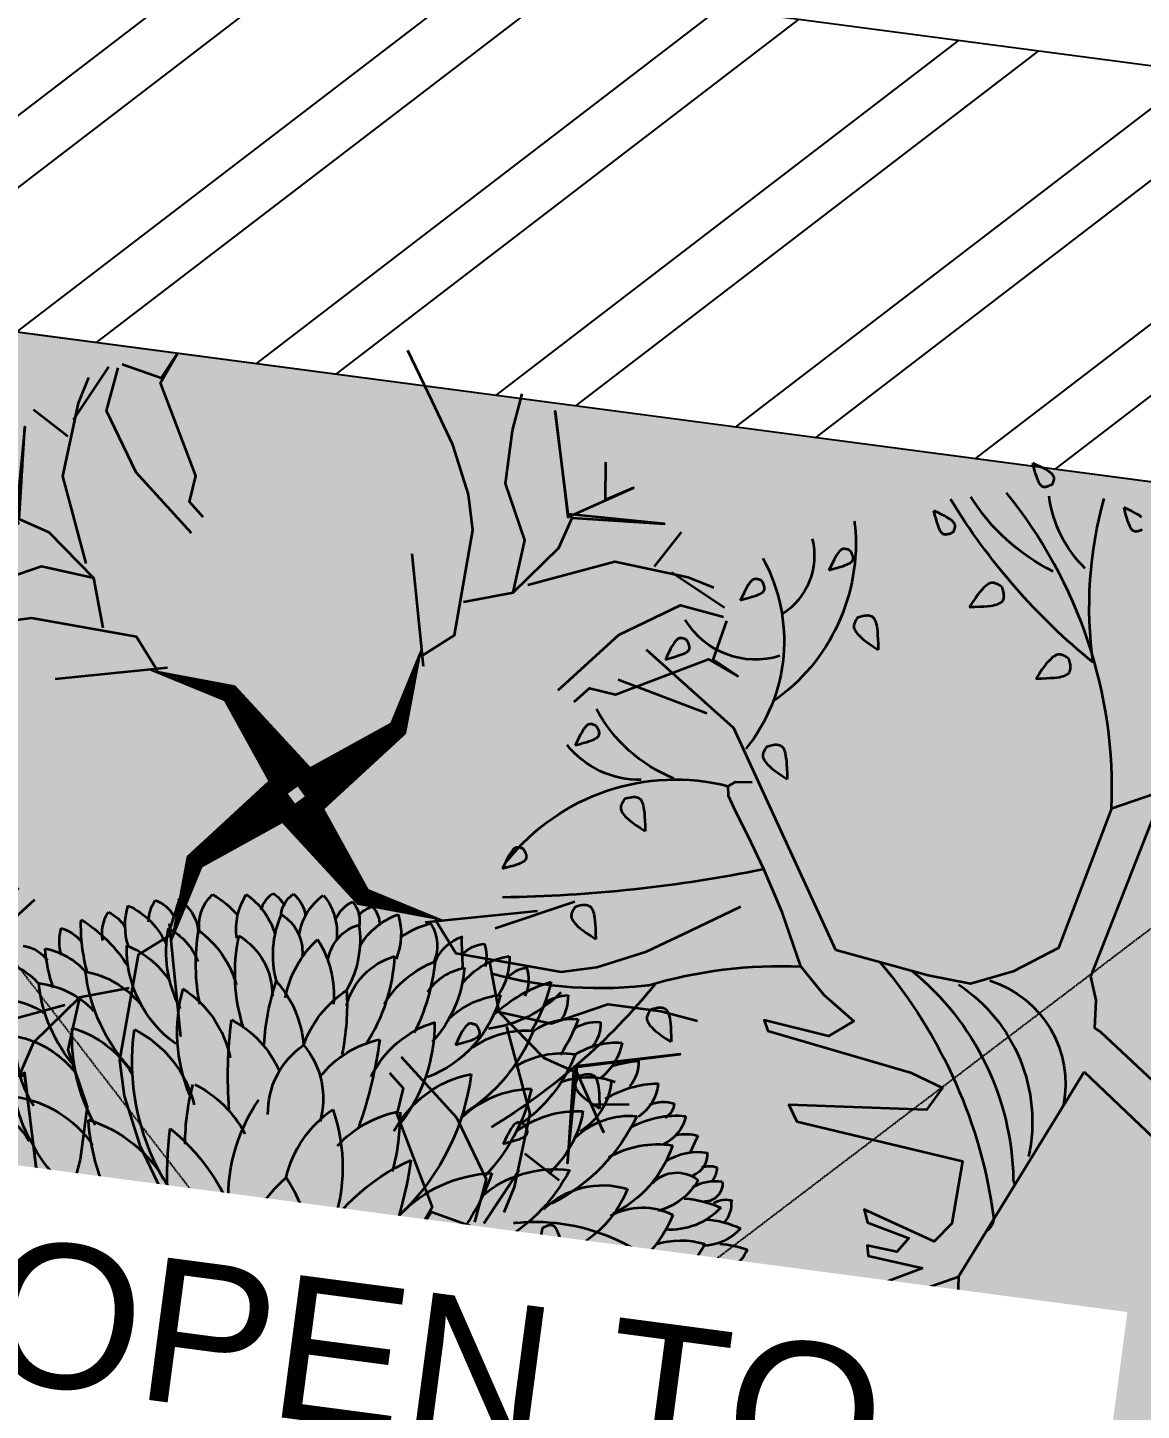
# Model space of a CAD drawing. Header units: millimetres. Extents: x -179928 to 528275, y -469666 to 511935.
# Drawn here: x 106022 to 106643, y 102625 to 103395 of the extents above; entities that cross this region are included whole.
import ezdxf

# ---------------------------------------------------------------- set-up
doc = ezdxf.new("R2010")
doc.units = ezdxf.units.MM
doc.linetypes.add('DASHED', pattern=[0.75, 0.5, -0.25])
for name, color, linetype in [('ad-Elevation 10', 8, 'Continuous'), ('ad-Furniture', 8, 'Continuous'), ('ad-Plinth', 8, 'Continuous'), ('ad-Text main', 7, 'Continuous'), ('ad-Wall', 240, 'Continuous'), ('ad-Wall hatch', 8, 'Continuous')]:
    doc.layers.add(name, color=color, linetype=linetype)
doc.layers.add('ad-Landscape', color=94, linetype='Continuous', lineweight=35)
doc.layers.add('ad-Landscape 2', color=7, linetype='Continuous', lineweight=35, true_color=0x264c00)
doc.styles.get("Standard").update_dxf_attribs({"font": 'arial.ttf'})

# ---------------------------------------------------------------- blocks, each defined once
blk = doc.blocks.new('zw$42B5')
at = {"layer": 'ad-Wall hatch', "transparency": 33554610}
h = blk.add_hatch(dxfattribs=at)
h.set_pattern_fill('ANSI32', color=256, scale=10)
h.set_pattern_definition([(45, (-1040635.14, 674820.02), (-67.351921, 67.351921), []), (45, (-1040590.24, 674820.02), (-67.351921, 67.351921), [])])
h.paths.add_polyline_path([(12120, 13620), (12120, 10220), (11890, 10220), (11890, 13390), (7240, 13390), (7240, 8645), (4245, 8645), (4245, 8875), (4445, 8875), (4445, 9370), (4560, 9370), (4560, 8760), (7010, 8760), (7010, 10500), (6360, 10500), (6360, 10615), (7010, 10615), (7010, 13390), (4560, 13390), (4560, 10615), (5560, 10615), (5560, 10500), (4445, 10500), (4445, 13390), (230, 13390), (230, 8875), (3345, 8875), (3345, 8645), (3060, 8645), (3060, 4745), (3345, 4745), (3345, 4515), (230, 4515), (230, 230), (4995, 230), (4995, 3130), (6060, 3130), (6060, 3015), (5110, 3015), (5110, 230), (8310, 230), (8310, 3015), (6860, 3015), (6860, 3130), (8310, 3130), (8310, 4630), (5110, 4630), (5110, 3930), (4995, 3930), (4995, 4515), (4245, 4515), (4245, 4745), (8540, 4745), (8540, 230), (9240, 230), (9240, 0), (0, 0), (0, 4745), (2830, 4745), (2830, 8645), (0, 8645), (0, 13620)])
at = {"layer": 'ad-Wall'}
for points in [[(7240, 13390), (7240, 8645), (4245, 8645), (4245, 8875), (4445, 8875), (4445, 9370), (4560, 9370), (4560, 8760), (7010, 8760), (7010, 10500), (6360, 10500), (6360, 10615), (7010, 10615), (7010, 13390), (4560, 13390), (4560, 10615), (5560, 10615), (5560, 10500), (4445, 10500), (4445, 13390), (230, 13390)], [(0, 0), (0, 4745), (2830, 4745), (2830, 8645), (0, 8645), (0, 13620), (12120, 13620)]]:
    blk.add_lwpolyline(points, dxfattribs=at)
blk = doc.blocks.new('A$C61BE7BBE')
at = {"layer": 'ad-Landscape'}
for centre, radius, start, end in [((-0.579, 3.745), 0.974, 186.4669, 241.6556), ((1.74, 3.125), 2.067, 169.3214, 184.0479), ((0.295, 3.161), 1.349, 172.2305, 210.013), ((-1.405, 2.554), 0.868, 18.6878, 65.2839), ((-0.914, 2.323), 0.874, 31.4049, 69.8192), ((-2.889, 3.142), 3.502, 347.9948, 0.0176), ((-0.542, 2.951), 1.936, 322.5885, 0.2685), ((-2.301, 1.358), 0.927, 41.7393, 89.8284), ((-0.013, 2.499), 1.688, 191.0285, 218.5633), ((-1.856, 1.09), 1.102, 36.0391, 80.2682), ((1.892, 0.74), 1.708, 121.6282, 159.5254), ((-2.262, 2.222), 3.258, 339.8575, 359.5136), ((1.124, 0.963), 1.476, 139.5678, 220.4322), ((-1.124, 0.963), 1.476, 319.5678, 40.4322), ((-1.841, 1.801), 0.836, 189.3048, 239.3197), ((-2.813, 0.17), 1.503, 56.8668, 84.3747), ((-2.053, 0.575), 1.111, 51.6498, 93.9516), ((-0.504, 2.388), 1.772, 203.4099, 232.0446), ((-2.07, 2.438), 1.53, 223.1553, 259.12), ((-2.005, -0.521), 2.052, 33.3645, 71.7788), ((0.278, 1.632), 1.654, 187.071, 234.8541), ((-0.278, 1.632), 1.654, 305.1459, 352.929), ((-2.355, -1.807), 2.891, 65.6741, 88.2579), ((-0.182, 2.617), 2.589, 216.3709, 243.6204), ((2.355, -1.807), 2.891, 91.7421, 114.3259), ((0.182, 2.617), 2.589, 296.3796, 323.6291), ((-2.612, -0.83), 1.771, 71.0687, 99.21), ((-1.914, 1.938), 1.415, 226.1223, 258.1088), ((-1.853, -0.999), 1.59, 87.8069, 125.3426), ((-1.026, -1.431), 1.766, 54.4662, 125.5338), ((-1.026, 1.431), 1.766, 234.4662, 305.5338), ((1.124, -0.963), 1.476, 139.5678, 220.4322), ((1.026, 1.431), 1.766, 234.4662, 305.5338), ((-1.124, -0.963), 1.476, 319.5678, 40.4322)]:
    blk.add_arc(centre, radius, start, end, dxfattribs=at)
at = {"layer": 'ad-Landscape 2'}
for centre, radius, start, end in [((-0.266, 4.046), 0.225, 130.8443, 173.759), ((-0.491, 4.017), 0.214, 30.4156, 68.83), ((-0.096, 4.063), 0.227, 130.9335, 187.2728), ((-0.414, 3.981), 0.305, 17.0973, 56.395), ((0.323, 3.905), 0.477, 132.7387, 179.5624), ((-0.323, 3.905), 0.477, 0.4376, 47.2613), ((0.414, 3.981), 0.305, 123.605, 162.9027), ((0.096, 4.063), 0.227, 352.7272, 49.0665), ((0.491, 4.017), 0.214, 111.17, 149.5844), ((0.266, 4.046), 0.225, 6.241, 49.1557), ((-0.641, 3.924), 0.342, 140.1793, 198.6746), ((-1.18, 3.454), 0.743, 47.0323, 68.1406), ((-0.143, 3.955), 0.535, 155.1905, 195.2068), ((-0.906, 3.641), 0.606, 24.0272, 62.7305), ((0.906, 3.641), 0.606, 117.2695, 155.9728), ((0.143, 3.955), 0.535, 344.7932, 24.8095), ((1.18, 3.454), 0.743, 111.8594, 132.9677), ((0.641, 3.924), 0.342, 341.3254, 39.8207), ((-1.053, 3.888), 0.343, 154.8223, 186.1053), ((-1.415, 3.77), 0.269, 35.0422, 78.9599), ((5.866, 2.673), 7.168, 168.7597, 170.8333), ((-1.327, 3.744), 0.358, 14.3796, 65.6782), ((0.485, 3.825), 0.838, 164.1327, 202.2774), ((-0.466, 3.725), 0.359, 3.0513, 66.2944), ((0.466, 3.725), 0.359, 113.7056, 176.9487), ((-0.485, 3.825), 0.838, 337.7226, 15.8673), ((1.327, 3.744), 0.358, 114.3218, 165.6204), ((-5.866, 2.673), 7.168, 9.1667, 11.2403), ((1.415, 3.77), 0.269, 101.0401, 144.9578), ((1.053, 3.888), 0.343, 353.8947, 25.1777), ((-1.452, 3.751), 0.311, 153.8191, 198.7871), ((-1.821, 3.599), 0.302, 36.3212, 72.6008), ((-1.034, 3.87), 0.552, 170.4856, 205.4529), ((-1.759, 3.363), 0.625, 31.2577, 73.0883), ((0.672, 3.334), 0.873, 140.3941, 176.9962), ((-0.672, 3.334), 0.873, 3.0038, 39.6059), ((1.759, 3.363), 0.625, 106.9117, 148.7423), ((1.034, 3.87), 0.552, 334.5471, 9.5144), ((1.821, 3.599), 0.302, 107.3992, 143.6788), ((1.452, 3.751), 0.311, 341.2129, 26.1809), ((-0.466, 3.951), 1.488, 185.9725, 202.7074), ((-2.444, 2.7), 1.205, 39.6176, 65.5256), ((-0.211, 3.764), 1.016, 176.9811, 215.1502), ((-1.383, 3.356), 0.488, 27.4375, 71.1826), ((0.785, 3.797), 1.765, 178.7548, 198.6115), ((-1.37, 3.11), 0.824, 23.2196, 61.7797), ((0.81, 3.717), 1.458, 175.3381, 205.5558), ((-0.873, 3.314), 0.57, 6.6723, 66.2687), ((0.873, 3.314), 0.57, 113.7313, 173.3277), ((-0.81, 3.717), 1.458, 334.4442, 4.6619), ((1.37, 3.11), 0.824, 118.2203, 156.7804), ((-0.785, 3.797), 1.765, 341.3885, 1.2452), ((1.383, 3.356), 0.488, 108.8174, 152.5625), ((0.211, 3.764), 1.016, 324.8498, 3.0189), ((2.444, 2.7), 1.205, 114.4744, 140.3824), ((0.466, 3.951), 1.488, 337.2926, 354.0275), ((-1.692, 3.651), 0.41, 172.3277, 203.6108), ((-2.158, 3.355), 0.356, 46.8629, 80.3692), ((-1.724, 2.922), 0.735, 40.3866, 76.092), ((0.579, 3.745), 0.974, 298.3444, 353.5331), ((1.724, 2.922), 0.735, 103.908, 139.6134), ((2.158, 3.355), 0.356, 99.6308, 133.1371), ((1.692, 3.651), 0.41, 336.3892, 7.6723), ((-2.106, 3.468), 0.289, 169.0778, 214.6406), ((-2.403, 3.194), 0.329, 46.2451, 87.6854), ((-0.915, 3.796), 1.32, 191.9389, 206.2186), ((-2.239, 2.943), 0.581, 48.3364, 86.6749), ((2.239, 2.943), 0.581, 93.3251, 131.6636), ((0.915, 3.796), 1.32, 333.7814, 348.0611), ((2.403, 3.194), 0.329, 92.3146, 133.7549), ((-0.876, 2.829), 0.895, 11.9619, 49.2113), ((0.876, 2.829), 0.895, 130.7887, 168.0381), ((-1.74, 3.125), 2.067, 355.9521, 10.6786), ((-2.128, 3.396), 0.461, 182.3648, 225.5832), ((-2.622, 2.757), 0.621, 49.7759, 86.9333), ((-1.896, 2.617), 0.764, 47.3855, 86.8116), ((-0.488, 3.723), 1.408, 194.0868, 230.7518), ((1.405, 2.554), 0.868, 114.7161, 161.3122), ((-0.295, 3.161), 1.349, 329.987, 7.7695), ((1.896, 2.617), 0.764, 93.1884, 132.6145), ((0.488, 3.723), 1.408, 309.2482, 345.9132), ((2.622, 2.757), 0.621, 93.0667, 130.2241), ((-2.458, 3.195), 0.289, 169.0778, 214.6406), ((-3.046, 2.005), 1.281, 66.1435, 76.2848), ((-2.208, 2.504), 0.73, 50.8151, 91.0506), ((-1.014, 3.524), 1.242, 193.527, 228.3981), ((2.208, 2.504), 0.73, 88.9494, 129.1849), ((1.014, 3.524), 1.242, 311.6019, 346.473), ((-2.554, 3.07), 0.372, 177.6019, 227.961), ((-3.055, 2.232), 0.863, 51.0238, 81.3872), ((-2.436, 2.424), 0.643, 63.0761, 102.3855), ((2.889, 3.142), 3.502, 179.9824, 192.0052), ((0.914, 2.323), 0.874, 110.1808, 148.5951), ((2.436, 2.424), 0.643, 77.6145, 116.9239), ((-1.999, 3.032), 0.544, 178.2486, 230.6804), ((-1.697, 2.079), 0.932, 21.0147, 71.0085), ((0.542, 2.951), 1.936, 179.7315, 217.4115), ((0.453, 2.514), 0.676, 132.165, 188.6083), ((-0.453, 2.514), 0.676, 351.3917, 47.835), ((1.697, 2.079), 0.932, 108.9915, 158.9853), ((-3.205, 2.09), 0.759, 53.8433, 88.585), ((-2.833, 2.887), 0.356, 186.207, 235.7181), ((-3.025, 2.67), 0.274, 57.9754, 101.2662), ((-2.929, 2.933), 0.15, 177.4703, 233.8096), ((-2.026, 2.069), 0.846, 38.4928, 81.4291), ((-0.442, 3.021), 1.463, 184.5397, 217.072), ((2.026, 2.069), 0.846, 98.5709, 141.5072), ((0.442, 3.021), 1.463, 322.928, 355.4603), ((-1.329, 3.259), 1.53, 197.5905, 235.7456), ((-2.813, 2.152), 0.645, 39.1564, 87.7817), ((-2.402, 1.959), 0.821, 45.1229, 85.9267), ((-1.447, 2.814), 0.898, 182.3009, 220.5076), ((2.402, 1.959), 0.821, 94.0733, 134.8771), ((1.447, 2.814), 0.898, 319.4924, 357.6991), ((-3.255, 2.307), 0.399, 70.941, 97.7273), ((-4.711, 2.181), 1.496, 14.5537, 20.4136), ((-3.218, 2.537), 0.186, 168.2362, 240.9945), ((-3.387, 2.087), 0.488, 50.8294, 91.5989), ((-3.088, 1.801), 0.795, 52.4719, 91.5519), ((-2.167, 2.776), 0.96, 190.8581, 236.5506), ((1.11, 2.329), 1.983, 172.8697, 187.1303), ((-1.144, 1.7), 0.928, 34.9166, 71.0505), ((0.973, 1.875), 1.434, 153.1598, 192.1138), ((-0.947, 1.818), 0.953, 6.2214, 47.7369), ((-0.973, 1.875), 1.434, 347.8862, 26.8402), ((1.144, 1.7), 0.928, 108.9495, 145.0834), ((-1.11, 2.329), 1.983, 352.8697, 7.1303), ((-3.325, 2.438), 0.17, 170.7137, 216.2765), ((-3.454, 2.302), 0.168, 59.8902, 103.1809), ((-3.41, 2.32), 0.148, 166.0967, 261.703), ((-3.547, 1.977), 0.379, 53.8191, 90.9542), ((-3.21, 2.109), 0.273, 35.3989, 122.1552), ((-2.867, 2.536), 0.525, 201.8257, 248.0281), ((-0.957, 2.767), 1.425, 199.7331, 231.7721), ((2.301, 1.358), 0.927, 90.1716, 138.2607), ((0.957, 2.767), 1.425, 308.2279, 340.2669), ((-3.623, 2.031), 0.183, 51.1425, 102.0713), ((-3.413, 2.155), 0.239, 166.7548, 212.3176), ((-3.324, 1.386), 0.793, 85.5663, 108.0123), ((-2.675, 1.508), 0.695, 38.2825, 99.3433), ((-1.894, 2.412), 0.921, 193.6684, 242.8823), ((2.262, 2.222), 3.258, 180.4864, 200.1425), ((-1.892, 0.74), 1.708, 20.4746, 58.3718), ((1.856, 1.09), 1.102, 99.7318, 143.9609), ((0.013, 2.499), 1.688, 321.4367, 348.9715), ((2.675, 1.508), 0.695, 80.6567, 141.7175), ((-3.104, 2.475), 0.573, 215.7635, 266.3734), ((-3.002, 1.519), 0.544, 53.779, 109.798), ((-3.508, 1.218), 0.814, 86.7638, 107.5222), ((-3.394, 2.243), 0.437, 214.7848, 261.073), ((-2.259, 2.257), 0.955, 193.7428, 250.7401), ((-3.646, 0.97), 0.879, 87.0026, 102.0734), ((-3.566, 1.894), 0.271, 193.6546, 282.449), ((-3.37, 1.133), 0.705, 65.6035, 98.753), ((-2.789, 2.062), 0.727, 198.6708, 243.797), ((-3.799, 1.387), 0.279, 60.3623, 119.6377), ((-3.602, 1.788), 0.37, 205.3637, 256.0362), ((-3.531, 1.186), 0.443, 66.5632, 113.4368), ((-2.872, 2.169), 1.015, 214.6416, 251.0624), ((2.053, 0.575), 1.111, 86.0484, 128.3502), ((0.504, 2.388), 1.772, 307.9554, 336.5901), ((2.813, 0.17), 1.503, 95.6253, 123.1332), ((-3.843, 1.163), 0.285, 68.3546, 126.7162), ((-3.806, 1.439), 0.213, 192.8534, 276.0686), ((-3.699, 1.02), 0.428, 72.4107, 114.4025), ((-3.393, 1.57), 0.508, 198.3657, 274.3629), ((-2.935, 0.536), 0.892, 63.9188, 106.3599), ((2.005, -0.521), 2.052, 108.2212, 146.6355), ((-3.99, 0.707), 0.544, 67.6458, 97.2834), ((-3.867, 1.227), 0.193, 174.1867, 290.596), ((-3.278, -0.198), 1.427, 76.9569, 99.2549), ((-2.521, 2.218), 1.411, 225.5947, 260.3414), ((-3.983, 0.753), 0.314, 81.5933, 119.1651), ((-3.806, 1.227), 0.386, 211.1509, 261.8872), ((-3.529, 0.17), 0.914, 78.0173, 113.3144), ((-3.242, 1.855), 1.065, 232.5105, 267.2521), ((-4.09, 0.665), 0.235, 66.9546, 113.0454), ((-3.864, 1.022), 0.348, 203.9184, 280.7874), ((-3.715, 0.193), 0.678, 81.5557, 114.7052), ((-3.288, 1.64), 1.093, 229.5217, 276.1719), ((-3.006, -0.698), 1.529, 80.073, 110.392), ((-4.09, 0.554), 0.166, 79.3544, 130.2832), ((-4.007, 0.779), 0.214, 207.1935, 284.6897), ((-3.868, 0.167), 0.526, 77.3912, 114.963), ((-2.506, 2.298), 1.873, 236.553, 269.3505), ((-3.58, 1.265), 0.803, 230.6141, 270.7898), ((1.853, -0.999), 1.59, 54.6574, 92.1931), ((-4.021, -0.331), 0.887, 85.5415, 102.4704), ((-3.234, -0.221), 0.76, 84.1206, 124.2254), ((1.026, -1.431), 1.766, 54.4662, 125.5338), ((1.863, 3.033), 2.882, 268.2827, 288.3895), ((1.863, -3.033), 2.882, 71.6105, 91.7173), ((1.853, 0.999), 1.59, 267.8069, 305.3426)]:
    blk.add_arc(centre, radius, start, end, dxfattribs=at)
blk = doc.blocks.new('A$C279134A6')
at = {"layer": 'ad-Landscape', "linetype": 'Continuous'}
for p, q in [((637.1, 613.6), (707.2, 661.5)), ((657.8, 621.5), (724.7, 637.3)), ((542.7, 463.8), (637.1, 613.6)), ((734.7, 473.8), (789.5, 447)), ((352.6, 400.1), (423.7, 240.5)), ((596, 149.1), (611.8, 82.3))]:
    blk.add_line(p, q, dxfattribs=at)
for points in [[(431.2, 819.1), (431, 819.7), (430.9, 820.2), (430.8, 820.7), (430.7, 821.2), (430.6, 821.7), (430.6, 822.2), (430.5, 822.7), (430.5, 823.1), (430.6, 823.6), (430.7, 824), (430.8, 824.5), (431.1, 824.9), (431.4, 825.3), (431.8, 825.8), (432.3, 826.2), (432.9, 826.7), (433.7, 827.2), (434.6, 827.7), (435.8, 828.3), (437.3, 829), (439.2, 829.7), (441.5, 830.5), (444.2, 831.4), (447.4, 832.4)], [(431.2, 819.1), (432.3, 818.3), (433.3, 817.6), (434.2, 817.2), (434.9, 816.8), (435.6, 816.6), (436.1, 816.4), (436.6, 816.3), (437.1, 816.3), (437.6, 816.4), (438, 816.4), (438.4, 816.6), (438.9, 816.8), (439.3, 817.1), (439.8, 817.5), (440.3, 818), (440.8, 818.6), (441.3, 819.3), (441.9, 820.3), (442.5, 821.4), (443.2, 822.9), (444.1, 824.6), (445, 826.8), (446.1, 829.4), (447.4, 832.4)], [(363.8, 803.9), (364.8, 804.4), (366, 805), (367.5, 805.6), (369.3, 806.4), (371.6, 807.2), (374.3, 808.1), (377.5, 809.1)], [(362.5, 795), (363.5, 794.3), (364.3, 793.8), (365.1, 793.5), (365.7, 793.2), (366.3, 793.1), (366.8, 793), (367.2, 793), (367.7, 793), (368.1, 793.1), (368.6, 793.2), (369, 793.4), (369.5, 793.7), (369.9, 794.1), (370.4, 794.6), (370.9, 795.2), (371.4, 796), (372, 796.9), (372.6, 798.1), (373.4, 799.5), (374.2, 801.3), (375.2, 803.5), (376.3, 806), (377.5, 809.1)], [(497.8, 775.5), (497.6, 776), (497.5, 776.5), (497.4, 777.1), (497.3, 777.6), (497.2, 778.1), (497.2, 778.6), (497.1, 779), (497.1, 779.5), (497.2, 779.9), (497.3, 780.4), (497.4, 780.8), (497.7, 781.3), (498, 781.7), (498.4, 782.1), (498.9, 782.6), (499.5, 783.1), (500.3, 783.6), (501.2, 784.1), (502.4, 784.7), (503.9, 785.3), (505.8, 786.1), (508, 786.9), (510.8, 787.8), (514, 788.8)], [(497.8, 775.5), (498.9, 774.7), (499.9, 774), (500.8, 773.5), (501.5, 773.2), (502.2, 772.9), (502.7, 772.8), (503.2, 772.7), (503.7, 772.7), (504.2, 772.7), (504.6, 772.8), (505, 772.9), (505.5, 773.1), (505.9, 773.4), (506.4, 773.8), (506.9, 774.3), (507.4, 774.9), (507.9, 775.7), (508.5, 776.6), (509.1, 777.8), (509.8, 779.2), (510.7, 781), (511.6, 783.2), (512.7, 785.7), (514, 788.8)], [(570.4, 752.3), (569.5, 751.1), (568.9, 750.1), (568.4, 749.3), (568, 748.5), (567.8, 747.9), (567.6, 747.3), (567.6, 746.8), (567.6, 746.4), (567.6, 745.9), (567.7, 745.5), (567.8, 745), (568, 744.6), (568.3, 744.1), (568.7, 743.7), (569.2, 743.2), (569.8, 742.7), (570.6, 742.2), (571.5, 741.6), (572.7, 741), (574.1, 740.2), (575.9, 739.4), (578, 738.4), (580.6, 737.3), (583.7, 736)], [(570.4, 752.3), (570.9, 752.4), (571.4, 752.6), (571.9, 752.7), (572.4, 752.8), (572.9, 752.8), (573.4, 752.9), (573.9, 752.9), (574.4, 752.9), (574.8, 752.9), (575.3, 752.8), (575.7, 752.6), (576.1, 752.4), (576.6, 752.1), (577, 751.7), (577.5, 751.2), (578, 750.5), (578.4, 749.8), (579, 748.8), (579.6, 747.6), (580.2, 746.1), (580.9, 744.3), (581.7, 742), (582.7, 739.3), (583.7, 736)], [(457.9, 740.6), (458.6, 740.9), (459.3, 741.3), (459.9, 741.6), (460.6, 741.9), (461.3, 742.1), (461.9, 742.3), (462.6, 742.5), (463.2, 742.6), (463.9, 742.7), (464.5, 742.7), (465.1, 742.6), (465.8, 742.4), (466.5, 742.1), (467.2, 741.7), (468, 741.1), (468.8, 740.4), (469.7, 739.5), (470.7, 738.3), (471.8, 736.8), (473, 735), (474.3, 732.8), (475.8, 730), (477.5, 726.8), (479.3, 722.9)], [(457.9, 740.6), (457.1, 738.8), (456.5, 737.2), (456, 735.9), (455.8, 734.7), (455.6, 733.8), (455.6, 733), (455.6, 732.3), (455.7, 731.6), (455.9, 731), (456.1, 730.4), (456.5, 729.9), (456.9, 729.3), (457.4, 728.8), (458.1, 728.3), (458.9, 727.7), (459.9, 727.2), (461.1, 726.7), (462.5, 726.2), (464.2, 725.7), (466.3, 725.2), (468.8, 724.6), (471.8, 724.1), (475.2, 723.5), (479.3, 722.9)], [(631.1, 722.3), (630.3, 721.1), (629.7, 720.1), (629.2, 719.2), (628.8, 718.5), (628.6, 717.8), (628.4, 717.3), (628.4, 716.8), (628.4, 716.3), (628.4, 715.9), (628.5, 715.4), (628.6, 715), (628.8, 714.5), (629.1, 714.1), (629.5, 713.6), (630, 713.2), (630.6, 712.7), (631.3, 712.1), (632.3, 711.6), (633.4, 710.9), (634.9, 710.2), (636.7, 709.4), (638.8, 708.4), (641.4, 707.3), (644.5, 706)], [(631.1, 722.3), (631.7, 722.4), (632.2, 722.5), (632.7, 722.6), (633.2, 722.7), (633.7, 722.8), (634.2, 722.9), (634.7, 722.9), (635.2, 722.9), (635.6, 722.8), (636, 722.7), (636.5, 722.6), (636.9, 722.4), (637.4, 722.1), (637.8, 721.7), (638.3, 721.1), (638.7, 720.5), (639.2, 719.7), (639.8, 718.8), (640.4, 717.6), (641, 716.1), (641.7, 714.2), (642.5, 712), (643.4, 709.3), (644.5, 706)], [(558.4, 705.1), (556.6, 705.9), (555, 706.5), (553.7, 707), (552.6, 707.2), (551.6, 707.4), (550.8, 707.4), (550.1, 707.4), (549.5, 707.3), (548.8, 707.1), (548.3, 706.9), (547.7, 706.6), (547.1, 706.1), (546.6, 705.6), (546.1, 704.9), (545.6, 704.1), (545.1, 703.1), (544.6, 702), (544, 700.5), (543.5, 698.8), (543, 696.7), (542.5, 694.2), (541.9, 691.3), (541.3, 687.8), (540.7, 683.7)], [(558.4, 705.1), (558.8, 704.4), (559.1, 703.7), (559.4, 703.1), (559.7, 702.4), (559.9, 701.7), (560.2, 701.1), (560.3, 700.4), (560.4, 699.8), (560.5, 699.2), (560.5, 698.5), (560.4, 697.9), (560.2, 697.2), (559.9, 696.5), (559.5, 695.8), (558.9, 695), (558.2, 694.2), (557.3, 693.3), (556.1, 692.3), (554.7, 691.2), (552.9, 690), (550.6, 688.7), (547.9, 687.2), (544.6, 685.5), (540.7, 683.7)], [(403.2, 695.4), (402.4, 693.6), (401.8, 692), (401.4, 690.7), (401.1, 689.6), (401, 688.6), (400.9, 687.8), (401, 687.1), (401.1, 686.5), (401.2, 685.9), (401.5, 685.3), (401.8, 684.7), (402.2, 684.1), (402.7, 683.6), (403.4, 683.1), (404.2, 682.6), (405.2, 682.1), (406.4, 681.6), (407.8, 681), (409.6, 680.5), (411.6, 680), (414.1, 679.5), (417.1, 678.9), (420.6, 678.3), (424.7, 677.7)], [(403.2, 695.4), (403.9, 695.8), (404.6, 696.1), (405.3, 696.4), (406, 696.7), (406.6, 696.9), (407.3, 697.2), (407.9, 697.3), (408.6, 697.4), (409.2, 697.5), (409.8, 697.5), (410.5, 697.4), (411.1, 697.2), (411.8, 696.9), (412.6, 696.5), (413.3, 695.9), (414.2, 695.2), (415.1, 694.3), (416.1, 693.1), (417.1, 691.7), (418.4, 689.9), (419.7, 687.6), (421.2, 684.9), (422.8, 681.6), (424.7, 677.7)], [(679.4, 672.6), (678.6, 671.4), (677.9, 670.4), (677.4, 669.5), (677.1, 668.8), (676.8, 668.2), (676.7, 667.6), (676.6, 667.1), (676.6, 666.6), (676.6, 666.2), (676.7, 665.7), (676.9, 665.3), (677.1, 664.9), (677.4, 664.4), (677.7, 664), (678.2, 663.5), (678.9, 663), (679.6, 662.5), (680.5, 661.9), (681.7, 661.2), (683.1, 660.5), (684.9, 659.7), (687.1, 658.7), (689.7, 657.6), (692.7, 656.3)], [(679.4, 672.6), (679.9, 672.7), (680.5, 672.9), (681, 673), (681.5, 673.1), (682, 673.1), (682.5, 673.2), (682.9, 673.2), (683.4, 673.2), (683.9, 673.2), (684.3, 673.1), (684.7, 672.9), (685.2, 672.7), (685.6, 672.4), (686.1, 672), (686.5, 671.5), (687, 670.8), (687.5, 670.1), (688, 669.1), (688.6, 667.9), (689.2, 666.4), (690, 664.6), (690.8, 662.3), (691.7, 659.6), (692.7, 656.3)], [(358.2, 591.7), (321, 610.4), (291.7, 627.5), (269.5, 642), (253.4, 653.1), (242.3, 659.8), (235.5, 661.1), (231.8, 656.2), (230.5, 644.1)], [(611.6, 603.6), (609.7, 604.4), (608.1, 605), (606.8, 605.4), (605.7, 605.7), (604.8, 605.8), (603.9, 605.9), (603.2, 605.8), (602.6, 605.7), (602, 605.5), (601.4, 605.3), (600.8, 605), (600.3, 604.6), (599.7, 604.1), (599.2, 603.4), (598.7, 602.6), (598.2, 601.6), (597.7, 600.4), (597.2, 599), (596.7, 597.2), (596.1, 595.2), (595.6, 592.7), (595, 589.7), (594.4, 586.2), (593.8, 582.1)], [(611.6, 603.6), (611.9, 602.9), (612.2, 602.2), (612.5, 601.5), (612.8, 600.8), (613.1, 600.2), (613.3, 599.5), (613.5, 598.9), (613.6, 598.2), (613.6, 597.6), (613.6, 597), (613.6, 596.3), (613.4, 595.7), (613.1, 595), (612.6, 594.2), (612.1, 593.5), (611.3, 592.6), (610.4, 591.7), (609.3, 590.7), (607.8, 589.6), (606, 588.4), (603.7, 587.1), (601, 585.6), (597.7, 584), (593.8, 582.1)], [(736.1, 602.3), (735.3, 601.1), (734.6, 600.1), (734.1, 599.2), (733.8, 598.5), (733.5, 597.8), (733.4, 597.3), (733.3, 596.8), (733.3, 596.3), (733.3, 595.9), (733.4, 595.4), (733.5, 595), (733.8, 594.5), (734, 594.1), (734.4, 593.6), (734.9, 593.2), (735.5, 592.7), (736.3, 592.1), (737.2, 591.6), (738.4, 590.9), (739.8, 590.2), (741.6, 589.4), (743.8, 588.4), (746.4, 587.3), (749.4, 586)], [(736.1, 602.3), (736.6, 602.4), (737.2, 602.5), (737.7, 602.6), (738.2, 602.7), (738.7, 602.8), (739.2, 602.9), (739.6, 602.9), (740.1, 602.9), (740.6, 602.8), (741, 602.7), (741.4, 602.6), (741.9, 602.4), (742.3, 602.1), (742.8, 601.7), (743.2, 601.1), (743.7, 600.5), (744.2, 599.7), (744.7, 598.8), (745.3, 597.6), (745.9, 596.1), (746.7, 594.2), (747.5, 592), (748.4, 589.3), (749.4, 586)], [(356.9, 469), (326.6, 591.6)], [(382.6, 486.7), (357.8, 591.9)], [(566.2, 448.7), (584.9, 486), (602, 515.2), (616.5, 537.4), (627.6, 553.6), (634.3, 564.6), (635.6, 571.5), (630.7, 575.1), (618.6, 576.5)], [(708.7, 552.6), (706.8, 553.4), (705.2, 554), (703.9, 554.4), (702.8, 554.7), (701.9, 554.9), (701, 554.9), (700.3, 554.8), (699.7, 554.7), (699.1, 554.6), (698.5, 554.3), (697.9, 554), (697.4, 553.6), (696.8, 553.1), (696.3, 552.4), (695.8, 551.6), (695.3, 550.6), (694.8, 549.4), (694.3, 548), (693.8, 546.3), (693.2, 544.2), (692.7, 541.7), (692.1, 538.7), (691.5, 535.2), (690.9, 531.2)], [(708.7, 552.6), (709, 551.9), (709.3, 551.2), (709.6, 550.5), (709.9, 549.9), (710.2, 549.2), (710.4, 548.5), (710.5, 547.9), (710.7, 547.2), (710.7, 546.6), (710.7, 546), (710.6, 545.3), (710.5, 544.7), (710.2, 544), (709.7, 543.3), (709.2, 542.5), (708.4, 541.6), (707.5, 540.7), (706.4, 539.7), (704.9, 538.7), (703.1, 537.5), (700.8, 536.1), (698.1, 534.6), (694.8, 533), (690.9, 531.2)], [(776.6, 506.8), (775.8, 505.7), (775.2, 504.6), (774.7, 503.8), (774.3, 503), (774.1, 502.4), (773.9, 501.9), (773.9, 501.4), (773.8, 500.9), (773.9, 500.4), (773.9, 500), (774.1, 499.5), (774.3, 499.1), (774.6, 498.7), (775, 498.2), (775.5, 497.7), (776.1, 497.2), (776.8, 496.7), (777.8, 496.1), (778.9, 495.5), (780.4, 494.8), (782.1, 493.9), (784.3, 493), (786.9, 491.9), (789.9, 490.6)], [(776.6, 506.8), (777.2, 507), (777.7, 507.1), (778.2, 507.2), (778.7, 507.3), (779.2, 507.4), (779.7, 507.4), (780.2, 507.5), (780.6, 507.4), (781.1, 507.4), (781.5, 507.3), (782, 507.2), (782.4, 506.9), (782.8, 506.6), (783.3, 506.2), (783.7, 505.7), (784.2, 505.1), (784.7, 504.3), (785.3, 503.4), (785.8, 502.2), (786.5, 500.7), (787.2, 498.8), (788, 496.5), (788.9, 493.8), (789.9, 490.6)], [(382.6, 486.7), (413.2, 465.3), (442.6, 452.5), (473.8, 454.3), (542.7, 463.8)], [(734, 470.3), (732.1, 471.2), (730.5, 471.8), (729.2, 472.2), (728.1, 472.5), (727.2, 472.6), (726.3, 472.7), (725.6, 472.6), (725, 472.5), (724.4, 472.3), (723.8, 472.1), (723.2, 471.8), (722.7, 471.4), (722.1, 470.8), (721.6, 470.2), (721.1, 469.3), (720.6, 468.4), (720.1, 467.2), (719.6, 465.7), (719.1, 464), (718.5, 461.9), (718, 459.4), (717.4, 456.5), (716.8, 453), (716.2, 448.9)], [(344.6, 430.2), (349.1, 432.4), (350.9, 452.5), (356.9, 469)], [(734, 470.3), (734.3, 469.7), (734.6, 469), (734.9, 468.3), (735.2, 467.6), (735.5, 467), (735.7, 466.3), (735.8, 465.6), (736, 465), (736, 464.4), (736, 463.7), (736, 463.1), (735.8, 462.4), (735.5, 461.7), (735, 461), (734.5, 460.2), (733.7, 459.4), (732.8, 458.5), (731.7, 457.5), (730.2, 456.4), (728.4, 455.2), (726.1, 453.9), (723.4, 452.4), (720.1, 450.8), (716.2, 448.9)], [(566.2, 448.7), (547.1, 430.5), (523, 414.5), (539.8, 401.2), (587.4, 406.7), (583.8, 399.4), (477.4, 382.9), (453, 374.9), (462.2, 357.8), (561.8, 348.1), (554.4, 337.1), (431.6, 324.2), (433.4, 278.4), (444.4, 263.8), (497.6, 280.2), (493.9, 271.1), (462.7, 263.8), (470.1, 252.8), (492.1, 254.6), (490.3, 247.3), (449.9, 243.5)], [(344.6, 430.2), (239.1, 354.8)], [(669.9, 403.7), (668.1, 404.5), (666.5, 405.1), (665.2, 405.6), (664.1, 405.8), (663.1, 406), (662.3, 406), (661.6, 406), (661, 405.9), (660.3, 405.7), (659.8, 405.5), (659.2, 405.1), (658.6, 404.7), (658.1, 404.2), (657.6, 403.5), (657.1, 402.7), (656.6, 401.7), (656, 400.5), (655.5, 399.1), (655, 397.4), (654.5, 395.3), (653.9, 392.8), (653.4, 389.8), (652.8, 386.4), (652.2, 382.3)], [(669.9, 403.7), (670.3, 403), (670.6, 402.3), (670.9, 401.7), (671.2, 401), (671.4, 400.3), (671.6, 399.7), (671.8, 399), (671.9, 398.4), (672, 397.7), (672, 397.1), (671.9, 396.5), (671.7, 395.8), (671.4, 395.1), (671, 394.4), (670.4, 393.6), (669.7, 392.8), (668.8, 391.9), (667.6, 390.9), (666.2, 389.8), (664.4, 388.6), (662.1, 387.3), (659.4, 385.8), (656.1, 384.1), (652.2, 382.3)], [(352.6, 400.1), (262.6, 334.3)], [(793.6, 375.8), (792.8, 374.6), (792.1, 373.6), (791.6, 372.7), (791.3, 372), (791.1, 371.4), (790.9, 370.8), (790.8, 370.3), (790.8, 369.8), (790.9, 369.4), (790.9, 368.9), (791.1, 368.5), (791.3, 368.1), (791.6, 367.6), (792, 367.1), (792.5, 366.7), (793.1, 366.2), (793.8, 365.6), (794.8, 365.1), (795.9, 364.4), (797.4, 363.7), (799.1, 362.9), (801.3, 361.9), (803.9, 360.8), (806.9, 359.5)], [(793.6, 375.8), (794.1, 375.9), (794.7, 376), (795.2, 376.2), (795.7, 376.3), (796.2, 376.3), (796.7, 376.4), (797.2, 376.4), (797.6, 376.4), (798.1, 376.4), (798.5, 376.3), (799, 376.1), (799.4, 375.9), (799.8, 375.6), (800.3, 375.2), (800.7, 374.7), (801.2, 374), (801.7, 373.3), (802.2, 372.3), (802.8, 371.1), (803.5, 369.6), (804.2, 367.7), (805, 365.5), (805.9, 362.8), (806.9, 359.5)], [(715.1, 349.1), (713.2, 349.9), (711.7, 350.5), (710.4, 350.9), (709.2, 351.2), (708.3, 351.3), (707.5, 351.4), (706.8, 351.3), (706.1, 351.2), (705.5, 351), (704.9, 350.8), (704.4, 350.5), (703.8, 350.1), (703.3, 349.5), (702.7, 348.9), (702.2, 348.1), (701.7, 347.1), (701.2, 345.9), (700.7, 344.5), (700.2, 342.7), (699.7, 340.6), (699.1, 338.1), (698.6, 335.2), (698, 331.7), (697.3, 327.6)], [(715.1, 349.1), (715.4, 348.4), (715.8, 347.7), (716.1, 347), (716.4, 346.3), (716.6, 345.7), (716.8, 345), (717, 344.4), (717.1, 343.7), (717.2, 343.1), (717.2, 342.4), (717.1, 341.8), (716.9, 341.1), (716.6, 340.4), (716.2, 339.7), (715.6, 338.9), (714.9, 338.1), (713.9, 337.2), (712.8, 336.2), (711.3, 335.1), (709.5, 333.9), (707.3, 332.6), (704.5, 331.1), (701.2, 329.5), (697.3, 327.6)], [(750, 309.2), (749.2, 308), (748.5, 307), (748, 306.1), (747.7, 305.4), (747.4, 304.8), (747.3, 304.2), (747.2, 303.7), (747.2, 303.2), (747.2, 302.8), (747.3, 302.3), (747.4, 301.9), (747.6, 301.5), (747.9, 301), (748.3, 300.5), (748.8, 300.1), (749.4, 299.6), (750.2, 299), (751.1, 298.5), (752.3, 297.8), (753.7, 297.1), (755.5, 296.3), (757.7, 295.3), (760.2, 294.2), (763.3, 292.9)], [(750, 309.2), (750.5, 309.3), (751, 309.4), (751.6, 309.6), (752.1, 309.7), (752.6, 309.7), (753, 309.8), (753.5, 309.8), (754, 309.8), (754.4, 309.8), (754.9, 309.7), (755.3, 309.5), (755.7, 309.3), (756.2, 309), (756.6, 308.6), (757.1, 308.1), (757.6, 307.4), (758.1, 306.7), (758.6, 305.7), (759.2, 304.5), (759.8, 303), (760.5, 301.1), (761.4, 298.9), (762.3, 296.2), (763.3, 292.9)], [(423.2, 240.7), (460.5, 222), (489.7, 205), (511.9, 190.4), (528.1, 179.3), (539.1, 172.7), (545.9, 171.3)], [(449.9, 243.5), (588.1, 169.8), (635.9, 99.7)], [(726.8, 236.6), (725.6, 237.4), (724.6, 238.1), (723.7, 238.5), (723, 238.9), (722.4, 239.1), (721.8, 239.3), (721.3, 239.4), (720.8, 239.4), (720.4, 239.3), (720, 239.3), (719.5, 239.1), (719.1, 238.9), (718.6, 238.6), (718.2, 238.2), (717.7, 237.7), (717.2, 237.1), (716.7, 236.4), (716.1, 235.4), (715.4, 234.3), (714.7, 232.8), (713.9, 231.1), (712.9, 228.9), (711.8, 226.3), (710.5, 223.3)], [(726.8, 236.6), (726.9, 236), (727.1, 235.5), (727.2, 235), (727.3, 234.5), (727.3, 234), (727.4, 233.5), (727.4, 233), (727.4, 232.6), (727.4, 232.1), (727.3, 231.7), (727.1, 231.2), (726.9, 230.8), (726.6, 230.4), (726.2, 229.9), (725.7, 229.5), (725, 229), (724.3, 228.5), (723.3, 228), (722.1, 227.4), (720.6, 226.7), (718.8, 226), (716.5, 225.2), (713.8, 224.3), (710.5, 223.3)], [(578.1, 195.4), (577.4, 195), (576.7, 194.7), (576, 194.4), (575.3, 194.1), (574.7, 193.9), (574, 193.7), (573.4, 193.5), (572.7, 193.4), (572.1, 193.3), (571.5, 193.3), (570.8, 193.4), (570.2, 193.6), (569.5, 193.9), (568.7, 194.3), (568, 194.9), (567.1, 195.6), (566.2, 196.5), (565.2, 197.7), (564.1, 199.1), (562.9, 201), (561.6, 203.2), (560.1, 205.9), (558.5, 209.2), (556.6, 213.1)], [(578.1, 195.4), (578.9, 197.2), (579.5, 198.8), (579.9, 200.1), (580.2, 201.2), (580.3, 202.2), (580.4, 203), (580.3, 203.7), (580.2, 204.3), (580, 205), (579.8, 205.5), (579.5, 206.1), (579.1, 206.7), (578.5, 207.2), (577.9, 207.7), (577.1, 208.2), (576.1, 208.7), (574.9, 209.3), (573.5, 209.8), (571.7, 210.3), (569.7, 210.8), (567.2, 211.4), (564.2, 211.9), (560.7, 212.5), (556.6, 213.1)], [(696.8, 175.8), (695.6, 176.6), (694.6, 177.3), (693.7, 177.8), (693, 178.1), (692.3, 178.4), (691.8, 178.5), (691.3, 178.6), (690.8, 178.6), (690.4, 178.6), (689.9, 178.5), (689.5, 178.3), (689, 178.1), (688.6, 177.8), (688.1, 177.4), (687.7, 177), (687.2, 176.3), (686.6, 175.6), (686.1, 174.7), (685.4, 173.5), (684.7, 172), (683.9, 170.3), (682.9, 168.1), (681.8, 165.5), (680.5, 162.5)], [(696.8, 175.8), (696.9, 175.3), (697, 174.7), (697.1, 174.2), (697.2, 173.7), (697.3, 173.2), (697.4, 172.7), (697.4, 172.2), (697.4, 171.8), (697.3, 171.3), (697.2, 170.9), (697.1, 170.5), (696.9, 170), (696.6, 169.6), (696.2, 169.1), (695.6, 168.7), (695, 168.2), (694.2, 167.7), (693.3, 167.2), (692.1, 166.6), (690.6, 165.9), (688.7, 165.2), (686.5, 164.4), (683.7, 163.5), (680.5, 162.5)], [(378.7, 148.8), (378, 149.4), (377.2, 149.9), (376.2, 150.4), (375, 150.9), (373.6, 151.4), (371.9, 151.9), (369.8, 152.4), (367.3, 153), (364.3, 153.6), (360.9, 154.1), (356.8, 154.8)], [(358.6, 150.9), (356.8, 154.8)], [(586.5, 140.8), (585.8, 140.5), (585.2, 140.1), (584.5, 139.8), (583.8, 139.6), (583.1, 139.3), (582.5, 139.1), (581.8, 138.9), (581.2, 138.8), (580.6, 138.7), (579.9, 138.7), (579.3, 138.8), (578.6, 139), (577.9, 139.3), (577.2, 139.7), (576.4, 140.3), (575.6, 141.1), (574.7, 142), (573.7, 143.1), (572.6, 144.6), (571.4, 146.4), (570.1, 148.6), (568.6, 151.4), (566.9, 154.7), (565.1, 158.6)], [(586.5, 140.8), (587.3, 142.7), (587.9, 144.2), (588.4, 145.6), (588.7, 146.7), (588.8, 147.6), (588.8, 148.4), (588.8, 149.1), (588.7, 149.8), (588.5, 150.4), (588.3, 151), (588, 151.6), (587.5, 152.1), (587, 152.6), (586.3, 153.2), (585.5, 153.7), (584.5, 154.2), (583.4, 154.7), (581.9, 155.2), (580.2, 155.7), (578.1, 156.3), (575.6, 156.8), (572.7, 157.4), (569.2, 158), (565.1, 158.6)], [(465.2, 142.3), (464, 143.1), (463, 143.7), (462.1, 144.2), (461.4, 144.6), (460.8, 144.8), (460.2, 145), (459.7, 145), (459.2, 145.1), (458.8, 145), (458.3, 144.9), (457.9, 144.8), (457.5, 144.6), (457, 144.3), (456.6, 143.9), (456.1, 143.4), (455.6, 142.8), (455.1, 142.1), (454.5, 141.1), (453.8, 140), (453.1, 138.5)], [(465.2, 142.3), (465.3, 141.7), (465.5, 141.2), (465.6, 140.7), (465.7, 140.2), (465.7, 139.7), (465.8, 139.2), (465.8, 138.7), (465.8, 138.3), (465.8, 137.8), (465.7, 137.4)], [(647.1, 127.5), (645.9, 128.4), (644.9, 129), (644, 129.5), (643.3, 129.9), (642.7, 130.1), (642.1, 130.2), (641.6, 130.3), (641.1, 130.3), (640.7, 130.3), (640.2, 130.2), (639.8, 130.1), (639.4, 129.9), (638.9, 129.6), (638.5, 129.2), (638, 128.7), (637.5, 128.1), (636.9, 127.3), (636.4, 126.4), (635.7, 125.2), (635, 123.8), (634.2, 122), (633.2, 119.9), (632.1, 117.3), (630.8, 114.2)], [(647.1, 127.5), (647.2, 127), (647.3, 126.5), (647.5, 126), (647.6, 125.5), (647.6, 125), (647.7, 124.5), (647.7, 124), (647.7, 123.5), (647.7, 123.1), (647.6, 122.6), (647.4, 122.2), (647.2, 121.8), (646.9, 121.3), (646.5, 120.9), (646, 120.4), (645.3, 119.9), (644.6, 119.4), (643.6, 118.9), (642.4, 118.3), (640.9, 117.7), (639.1, 117), (636.8, 116.2), (634.1, 115.2)]]:
    blk.add_lwpolyline(points, dxfattribs=at)
for centre, radius, start, end in [((100, 773), 295.6, 344.6527, 7.9404), ((695.6, 561.7), 338.7, 133.1945, 174.9132), ((346.5, 833.1), 89, 306.6105, 345.0455), ((374.9, 896), 147.4, 288.8165, 320.5033), ((141.3, 1090.6), 464.8, 301.6227, 321.1035), ((418.2, 805.8), 155, 347.0811, 348.0944), ((705.6, 739.9), 139.9, 167.0811, 227.7415), ((645.5, 738.6), 50.4, 158.5531, 230.17), ((732.5, 664.7), 124.4, 143.6853, 211.3784), ((635.7, 723.6), 59.2, 245.0444, 321.6546), ((648, 678.8), 110.4, 284.2876, 324.1159), ((708.3, 634.8), 67.9, 261.7576, 313.6802), ((653.7, 417.1), 155.4, 30.8041, 96.6856), ((935.3, 1480.2), 1021, 250.9443, 261.6517), ((442.7, 379.2), 78.5, 99.9707, 183.8141), ((590, 286.7), 198.8, 121.5506, 171.5132), ((751.7, 192.1), 360.5, 132.1856, 164.9693), ((503.6, 343.4), 119.5, 115.952, 184.5818), ((536.2, 111.4), 338.7, 65.9092, 84.9132), ((1065.1, 665.7), 464.8, 211.6227, 231.1035), ((747.5, 707), 295.6, 254.6527, 277.9404), ((807.6, 460.4), 89, 216.6105, 255.0455), ((342.1, 341.2), 57.2, 329.94, 333.8417), ((417.6, 286), 14, 177.1649, 226.3154), ((85.9, 270.7), 338.7, 335.9092, 354.9132), ((714.4, 101.4), 139.9, 77.0811, 137.7415), ((780.3, 388.7), 155, 257.0811, 258.0944), ((713.1, 161.5), 50.4, 68.5531, 140.17), ((1454.7, -128.4), 1021, 160.9443, 171.6517), ((639.2, 74.5), 124.4, 53.6853, 121.3784), ((698.1, 171.3), 59.2, 155.0444, 231.6546), ((391.6, 153.2), 155.4, 300.8041, 6.6856), ((653.3, 158.9), 110.4, 194.2876, 234.1159)]:
    blk.add_arc(centre, radius, start, end, dxfattribs=at)
blk = doc.blocks.new('A$C06C421F0')
at = {"layer": 'ad-Landscape'}
for points in [[(359.9, 366.5, 36, 14.4, 0), (421.2, 431.5, 14.4, 0.72, 0), (487.4, 441.9, 0, 0, 0), (448, 441.9, 0, 0, 0), (472.5, 524.2, 0, 0, 0), (467.7, 541.4, 0, 0, 0), (379.6, 599.7, 0, 0, 0), (404.1, 579.3, 0, 0, 0), (359.9, 575.7, 0, 0, 0), (404.1, 579.3, 0, 0, 0), (467.7, 541.4, 0, 0, 0), (433.5, 648, 0, 0, 0), (482.5, 692.3, 0, 0, 0), (430.9, 648, 0, 0, 0), (418.6, 692.3, 0, 0, 0), (426.1, 713.1, 0, 0, 0), (413.8, 692.3, 0, 0, 0), (372.2, 716.3, 0, 0, 0), (413.8, 692.3, 0, 0, 0), (323.1, 719.9, 0, 0, 0)], [(353.4, 359.9, 36, 14.4, 0), (288.3, 421.2, 14.4, 0.72, 0), (277.9, 487.4, 0, 0, 0), (277.9, 448, 0, 0, 0), (195.7, 472.5, 0, 0, 0), (178.5, 467.7, 0, 0, 0), (120.2, 379.6, 0, 0, 0), (140.6, 404.1, 0, 0, 0), (144.2, 359.9, 0, 0, 0), (140.6, 404.1, 0, 0, 0), (178.5, 467.7, 0, 0, 0), (71.9, 433.5, 0, 0, 0), (27.6, 482.5, 0, 0, 0), (71.9, 430.9, 0, 0, 0), (27.6, 418.6, 0, 0, 0), (6.8, 426.1, 0, 0, 0), (27.6, 413.8, 0, 0, 0), (3.6, 372.2, 0, 0, 0), (27.6, 413.8, 0, 0, 0), (0, 323.1, 0, 0, 0)], [(366.5, 360, 36, 14.4, 0), (431.5, 298.7, 14.4, 0.72, 0), (441.9, 232.5, 0, 0, 0), (441.9, 271.9, 0, 0, 0), (524.2, 247.4, 0, 0, 0), (541.4, 252.2, 0, 0, 0), (599.7, 340.3, 0, 0, 0), (579.3, 315.8, 0, 0, 0), (575.7, 360, 0, 0, 0), (579.3, 315.8, 0, 0, 0), (541.4, 252.2, 0, 0, 0), (648, 286.4, 0, 0, 0), (692.3, 237.4, 0, 0, 0), (648, 289, 0, 0, 0), (692.3, 301.2, 0, 0, 0), (713.1, 293.8, 0, 0, 0), (692.3, 306.1, 0, 0, 0), (716.3, 347.7, 0, 0, 0), (692.3, 306.1, 0, 0, 0), (719.9, 396.8, 0, 0, 0)], [(360, 353.4, 36, 14.4, 0), (298.7, 288.3, 14.4, 0.72, 0), (232.5, 277.9, 0, 0, 0), (271.9, 277.9, 0, 0, 0), (247.4, 195.7, 0, 0, 0), (252.2, 178.5, 0, 0, 0), (340.3, 120.2, 0, 0, 0), (315.8, 140.6, 0, 0, 0), (360, 144.2, 0, 0, 0), (315.8, 140.6, 0, 0, 0), (252.2, 178.5, 0, 0, 0), (286.4, 71.9, 0, 0, 0), (237.4, 27.6, 0, 0, 0), (289, 71.9, 0, 0, 0), (301.2, 27.6, 0, 0, 0), (293.8, 6.8, 0, 0, 0), (306.1, 27.6, 0, 0, 0), (347.7, 3.6, 0, 0, 0), (306.1, 27.6, 0, 0, 0), (396.8, 0, 0, 0, 0)]]:
    blk.add_lwpolyline(points, format="xyseb", dxfattribs=at)
for points in [[(277.9, 479.9), (254, 499.6), (250.4, 582.9), (257.6, 610), (274.8, 646.8), (295.1, 678.4), (319.1, 715.2)], [(250.4, 526.4), (212.9, 538.7), (209.3, 580.3), (230, 622.2), (230, 663.9), (226.4, 693.2)], [(212.9, 538.7), (182.1, 578), (174.9, 602.6), (103, 607.4), (178.5, 604.8), (198.9, 683.2), (178.5, 602.6), (130.6, 631.9), (151, 619.7), (154.6, 649)], [(460.3, 565.3), (472.5, 575.7), (470.3, 596.5), (507.1, 664.7), (497, 689.2), (507.1, 668.4), (538.7, 675.1)], [(467.7, 551.8), (516.7, 592.9), (546.1, 637.6), (541.3, 672)], [(570.6, 627.2), (548.7, 672)], [(546.1, 517.4), (573.2, 582.5), (568.4, 640.8), (563.2, 661.6)], [(573.2, 613.7), (602.6, 630.9)], [(538.7, 507), (578, 537.8), (602.6, 545), (607.4, 616.8), (604.8, 541.4), (683.2, 521), (602.6, 541.4), (631.9, 589.3), (619.7, 568.9), (649, 565.3)], [(106.2, 573.2), (89, 602.6)], [(202.5, 546.1), (137.4, 573.2), (79.1, 568.4), (58.3, 563.2)], [(92.6, 570.6), (47.9, 548.7)], [(274.8, 472.5), (295.1, 558.4)], [(168.1, 467.7), (127, 516.7), (82.3, 546.1), (47.9, 541.3)], [(154.6, 460.3), (144.2, 472.5), (123.4, 470.3), (55.1, 507.1), (30.7, 497), (51.5, 507.1), (44.7, 538.7)], [(526.4, 469.5), (538.7, 507), (580.3, 510.6), (622.2, 489.8), (663.9, 489.8), (693.2, 493.5)], [(479.9, 441.9), (499.6, 465.9), (582.9, 469.5), (610, 462.3), (646.8, 445.1), (678.4, 424.8), (715.2, 400.8)], [(472.5, 445.1), (558.4, 424.8)], [(239.9, 277.9), (220.3, 254), (137, 250.4), (109.9, 257.6), (73.1, 274.8), (41.5, 295.1), (4.7, 319.1)], [(247.4, 274.8), (161.5, 295.1)], [(565.3, 259.6), (575.7, 247.4), (596.5, 249.6), (664.7, 212.8), (689.2, 222.8), (668.4, 212.8), (675.1, 181.2)], [(193.5, 250.4), (181.2, 212.9), (139.6, 209.3), (97.6, 230), (56, 230), (26.6, 226.4)], [(551.8, 252.2), (592.9, 203.2), (637.6, 173.8), (672, 178.6)], [(441.9, 239.9), (465.9, 220.3), (469.5, 137), (462.3, 109.9), (445.1, 73.1), (424.8, 41.5), (400.8, 4.7)], [(445.1, 247.4), (424.8, 161.5)], [(181.2, 212.9), (141.8, 182.1), (117.3, 174.9), (112.5, 103), (115.1, 178.5), (36.7, 198.9), (117.3, 178.5), (88, 130.6), (100.2, 151), (70.9, 154.6)], [(173.8, 202.5), (146.7, 137.4), (151.5, 79.1), (156.7, 58.3)], [(469.5, 193.5), (507, 181.2), (510.6, 139.6), (489.8, 97.6), (489.8, 56), (493.5, 26.6)], [(507, 181.2), (537.8, 141.8), (545, 117.3), (616.8, 112.5), (541.4, 115.1), (521, 36.7), (541.4, 117.3), (589.3, 88), (568.9, 100.2), (565.3, 70.9)], [(517.4, 173.8), (582.5, 146.7), (640.8, 151.5), (661.6, 156.7)], [(252.2, 168.1), (203.2, 127), (173.8, 82.3), (178.6, 47.9)], [(627.2, 149.3), (672, 171.2)], [(259.6, 154.6), (247.4, 144.2), (249.6, 123.4), (212.8, 55.1), (222.8, 30.7), (212.8, 51.5), (181.2, 44.7)], [(613.7, 146.7), (630.9, 117.3)], [(146.7, 106.2), (117.3, 89)], [(149.3, 92.6), (171.2, 47.9)]]:
    blk.add_lwpolyline(points, dxfattribs=at)
blk = doc.blocks.new('zw$B1C6')
at = {"transparency": 33554559}
h = blk.add_hatch(color=74, dxfattribs=at)
h.dxf.hatch_style = 1
h.paths.add_polyline_path([(0, 0), (-1225, 0), (-1225, -1215), (0, -1215)])
at = {"layer": 'ad-Elevation 10'}
blk.add_lwpolyline([(0, 0), (-1225, 0), (-1225, -1215), (0, -1215)], close=True, dxfattribs=at)
at = {"layer": 'ad-Furniture', "linetype": 'DASHED'}
for points in [[(0, -1215), (-1225, 0)], [(0, 0), (-1225, -1215)]]:
    blk.add_lwpolyline(points, dxfattribs=at)
at = {"xscale": -67.90653060229481, "yscale": 67.90653060229484, "zscale": 67.90653060229484}
blk.add_blockref('A$C61BE7BBE', (-708.41, -577.72), dxfattribs=at)
at = {"layer": 'ad-Landscape'}
for name, p, xscale, yscale, zscale in [('A$C06C421F0', (-473.53, -492.49), -0.7144563243118908, 0.7144563243118911, 0.7144563243118911), ('A$C279134A6', (-4.02, -638.27), -0.7689692653037791, 0.7689692653037794, 0.7689692653037794)]:
    blk.add_blockref(name, p, dxfattribs=dict(at, xscale=xscale, yscale=yscale, zscale=zscale))
at = {"layer": 'ad-Text main', "color": 0, "insert": (-612.5, -607.5), "char_height": 80, "width": 677.4461, "attachment_point": 5, "bg_fill": 2}
blk.add_mtext('OPEN TO SKY', dxfattribs=at)
blk = doc.blocks.new('1625_East Villa')
blk.add_blockref('zw$B1C6', (7010, 13390))
at = {"layer": 'ad-Wall'}
blk.add_blockref('zw$42B5', (0, 0), dxfattribs=at)
blk = doc.blocks.new("All Plot's Villa Plans")
at = {"ltscale": 5, "rotation": 352.4703876422526}
blk.add_blockref('1625_East Villa', (98223.07, 90749.46), dxfattribs=at)
blk = doc.blocks.new('A$C92fa9908')
at = {"layer": 'ad-Plinth', "ltscale": 5}
blk.add_lwpolyline([(0, 13620), (12120, 13620), (12120, 0), (0, 0), (0, 4745), (2830, 4745), (2830, 8645), (0, 8645)], close=True, dxfattribs=at)
blk = doc.blocks.new('zw$C194')
at = {"layer": 'ad-Plinth', "ltscale": 5, "rotation": 352.4703876422698}
blk.add_blockref('A$C92fa9908', (-93615.75, -338009.32), dxfattribs=at)
blk = doc.blocks.new("Villa's Boundary")
at = {"ltscale": 5}
blk.add_blockref('zw$C194', (191838.82, 428758.78), dxfattribs=at)

msp = doc.modelspace()

# ---------------------------------------------------------------- block references
at = {"ltscale": 5}
msp.add_blockref("Villa's Boundary", (0, 0), dxfattribs=at)

# ---------------------------------------------------------------- next in the draw order: block references
msp.add_blockref("All Plot's Villa Plans", (0, 0), dxfattribs=at)

doc.saveas('drawing.dxf')
